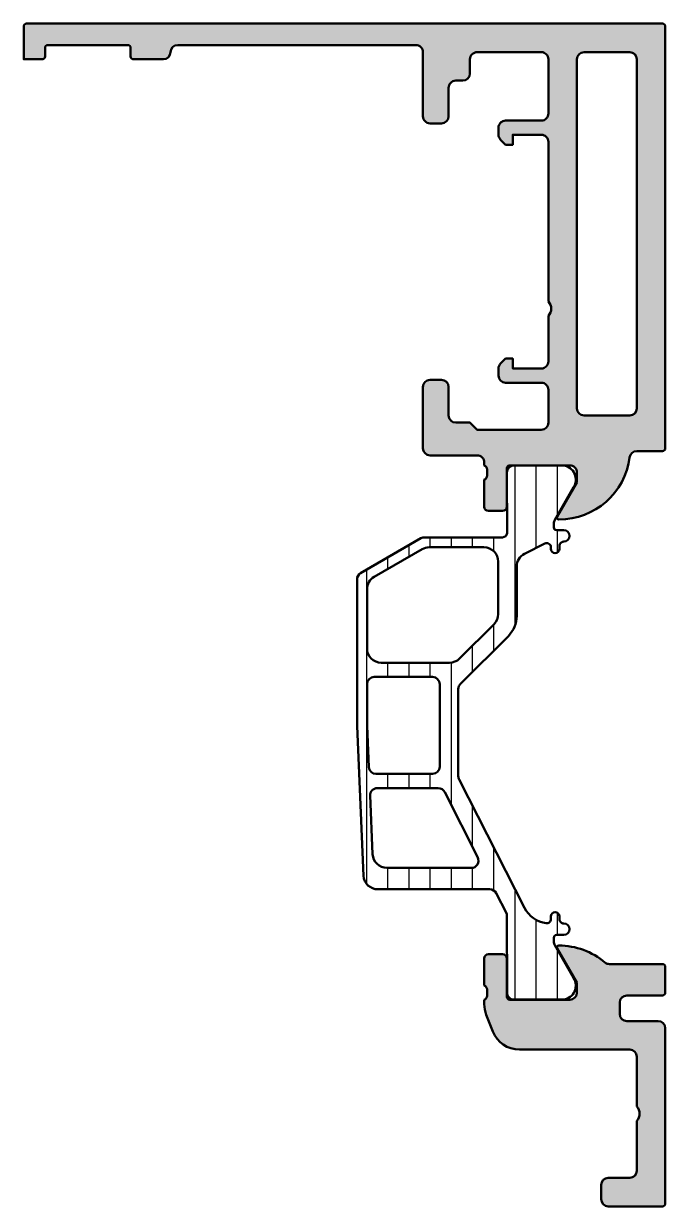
# Model space of a CAD drawing. Extents: x -30 to 15, y 0 to 83.
import ezdxf

# ---------------------------------------------------------------- set-up
doc = ezdxf.new("R2010")
doc.units = 0
for name, color, linetype, lineweight in [('0S-Alu contour', 7, 'Continuous', 50), ('0S-Alu hatch', 252, 'Continuous', 25), ('0S-Plastic contour', 254, 'Continuous', 50), ('0S-Plastic hatch', 253, 'Continuous', 25)]:
    doc.layers.add(name, color=color, linetype=linetype, lineweight=lineweight)

# ---------------------------------------------------------------- blocks, each defined once
blk = doc.blocks.new('469910__FB33B29F_41A1_4038_92DD_0BDD382B1959_')
at = {"layer": '0S-Alu hatch'}
h = blk.add_hatch(color=256, dxfattribs=at)
edge = h.paths.add_edge_path()
edge.add_line((15, 53.19999999999999), (15, 82.79999999999998))
edge.add_arc((14.8, 82.79999999999998), 0.1999999999999957, 0, 90)
edge.add_line((14.8, 83), (-29.8, 83))
edge.add_arc((-29.8, 82.79999999999998), 0.2000000000000028, 90, 180)
edge.add_line((-30.00000000000001, 82.79999999999998), (-30, 80.5))
edge.add_line((-30, 80.5), (-28.69999999999999, 80.5))
edge.add_arc((-28.7, 80.7), 0.2000000000000028, 270.0000000000021, 360)
edge.add_line((-28.5, 80.69999999999997), (-28.5, 81.3))
edge.add_ellipse((-28.30000000000001, 81.3), major_axis=(-0.1999999999999922, 0), ratio=1, start_angle=269.99999999999693, end_angle=360, ccw=False)
edge.add_line((-28.3, 81.5), (-22.7, 81.5))
edge.add_ellipse((-22.70000000000002, 81.29999999999998), major_axis=(-0.200000000000017, 0), ratio=1, start_angle=180, end_angle=269.99999999999386, ccw=False)
edge.add_line((-22.5, 81.3), (-22.5, 80.7))
edge.add_arc((-22.3, 80.7), 0.2000000000000028, 180, 270)
edge.add_line((-22.3, 80.5), (-20.19999999999999, 80.5))
edge.add_arc((-20.2, 81), 0.5, 270.0000000000008, 360)
edge.add_ellipse((-19.19999999999999, 80.99999999999999), major_axis=(-0.5000000000000071, 0), ratio=1, start_angle=270, end_angle=360, ccw=False)
edge.add_line((-19.19999999999999, 81.5), (-2.5, 81.5))
edge.add_ellipse((-2.499999999999994, 81), major_axis=(-0.5, 0), ratio=1, start_angle=180, end_angle=270.0000000000006, ccw=False)
edge.add_line((-2, 81), (-2, 76.5))
edge.add_arc((-1.499999999999996, 76.5), 0.5000000000000036, 180, 270.0000000000004)
edge.add_line((-1.499999999999992, 76), (-0.6999999999999958, 76))
edge.add_arc((-0.6999999999999993, 76.5), 0.5, 270.0000000000004, 360)
edge.add_line((-0.1999999999999993, 76.5), (-0.1999999999999957, 78.5))
edge.add_ellipse((0.2999999999999995, 78.5), major_axis=(-0.4999999999999952, 0), ratio=1, start_angle=269.99999999999943, end_angle=360, ccw=False)
edge.add_line((0.3000000000000043, 79), (0.8000000000000113, 79))
edge.add_arc((0.8000000000000042, 79.5), 0.5, 270.0000000000008, 360)
edge.add_line((1.300000000000004, 79.49999999999999), (1.299999999999997, 80.5))
edge.add_ellipse((1.799999999999992, 80.5), major_axis=(-0.4999999999999952, 0), ratio=1, start_angle=269.99999999999943, end_angle=360, ccw=False)
edge.add_line((1.799999999999997, 81), (6.299999999999997, 81))
edge.add_ellipse((6.300000000000002, 80.5), major_axis=(-0.5, 0), ratio=1, start_angle=180, end_angle=270.0000000000006, ccw=False)
edge.add_line((6.799999999999997, 80.5), (6.800000000000011, 76.7))
edge.add_ellipse((6.300000000000016, 76.7), major_axis=(-0.4999999999999947, 0), ratio=1, start_angle=89.99999999999937, end_angle=180, ccw=False)
edge.add_line((6.300000000000011, 76.2), (3.800000000000011, 76.19999999999999))
edge.add_arc((3.800000000000004, 75.7), 0.5, 89.9999999999992, 180)
edge.add_line((3.300000000000004, 75.70000000000002), (3.300000000000011, 75.20710678118652))
edge.add_arc((3.800000000000011, 75.20710678118652), 0.5, 180, 224.9999999999983)
edge.add_line((3.446446609406728, 74.85355339059328), (3.799999999999997, 74.5))
edge.add_line((3.799999999999997, 74.5), (4.299999999999997, 74.5))
edge.add_line((4.299999999999997, 74.5), (4.300000000000004, 75.2))
edge.add_line((4.300000000000004, 75.2), (6.299999999999997, 75.2))
edge.add_ellipse((6.300000000000002, 74.7), major_axis=(-0.5, 0), ratio=1, start_angle=180, end_angle=270.0000000000006, ccw=False)
edge.add_line((6.799999999999997, 74.7), (6.799999999999997, 63.49999999999998))
edge.add_ellipse((6.274999999999997, 62.99999999999998), major_axis=(-0.7249999999999996, 0), ratio=1, start_angle=136.3971810272965, end_angle=223.6028189727037, ccw=False)
edge.add_line((6.799999999999997, 62.49999999999999), (6.799999999999997, 59.29999999999999))
edge.add_ellipse((6.300000000000002, 59.29999999999999), major_axis=(-0.4999999999999947, 0), ratio=1, start_angle=89.99999999999937, end_angle=180, ccw=False)
edge.add_line((6.299999999999997, 58.79999999999999), (4.299999999999997, 58.79999999999999))
edge.add_line((4.299999999999997, 58.79999999999999), (4.299999999999997, 59.5))
edge.add_line((4.299999999999997, 59.5), (3.799999999999997, 59.5))
edge.add_line((3.799999999999997, 59.5), (3.446446609406727, 59.14644660940672))
edge.add_arc((3.800000000000004, 58.79289321881347), 0.499999999999994, 135.0000000000017, 180)
edge.add_line((3.30000000000001, 58.79289321881347), (3.299999999999997, 58.3))
edge.add_arc((3.799999999999997, 58.3), 0.5, 180, 270)
edge.add_line((3.799999999999997, 57.8), (6.299999999999997, 57.8))
edge.add_ellipse((6.300000000000002, 57.3), major_axis=(-0.4999999999999929, 0), ratio=1, start_angle=180, end_angle=270.0000000000006, ccw=False)
edge.add_line((6.799999999999997, 57.3), (6.799999999999997, 55))
edge.add_ellipse((6.300000000000002, 55), major_axis=(-0.4999999999999947, 0), ratio=1, start_angle=89.99999999999937, end_angle=180, ccw=False)
edge.add_line((6.299999999999997, 54.5), (1.799999999999997, 54.5))
edge.add_line((1.799999999999997, 54.5), (1.299999999999997, 55))
edge.add_line((1.299999999999997, 55), (0.2999999999999936, 54.99999999999999))
edge.add_ellipse((0.3000000000000091, 55.5), major_axis=(-0.5000000000000214, 0), ratio=1, start_angle=0, end_angle=89.9999999999983, ccw=False)
edge.add_line((-0.2000000000000135, 55.5), (-0.2000000000000135, 57.5))
edge.add_arc((-0.70000000000001, 57.5), 0.4999999999999965, 0, 89.9999999999992)
edge.add_line((-0.700000000000003, 58), (-1.500000000000003, 58))
edge.add_arc((-1.500000000000007, 57.5), 0.5000000000000071, 89.99999999999959, 180)
edge.add_line((-2.000000000000014, 57.5), (-2, 53.2))
edge.add_arc((-1.5, 53.2), 0.5, 180, 270)
edge.add_line((-1.5, 52.69999999999999), (1.800000000000011, 52.69999999999999))
edge.add_ellipse((1.800000000000016, 52.2), major_axis=(-0.4999999999999929, 0), ratio=1, start_angle=180, end_angle=270.0000000000006, ccw=False)
edge.add_line((2.300000000000011, 52.19999999999999), (2.300000000000011, 51.99999999999998))
edge.add_ellipse((2.200000000000013, 51.71715728752536), major_axis=(-0.2999999999999986, 0), ratio=1, start_angle=180, end_angle=250.52877936550982, ccw=False)
edge.add_line((2.500000000000014, 51.71715728752536), (2.500000000000014, 51.28284271247459))
edge.add_ellipse((2.200000000000013, 51.28284271247459), major_axis=(-0.3000000000000003, 0), ratio=1, start_angle=109.4712206344903, end_angle=180, ccw=False)
edge.add_line((2.300000000000011, 50.99999999999997), (2.300000000000011, 49.10000000000001))
edge.add_arc((2.600000000000051, 49.10000000000001), 0.3000000000000398, 180, 270)
edge.add_line((2.600000000000051, 48.79999999999998), (3.589999999999974, 48.79999999999998))
edge.add_arc((3.589999999999974, 49.10000000000001), 0.3000000000000398, 270, 360)
edge.add_line((3.890000000000014, 49.10000000000001), (3.890000000000007, 51.79999999999997))
edge.add_ellipse((4.090000000000018, 51.79999999999997), major_axis=(-0.2000000000000108, 0), ratio=1, start_angle=270.0000000000002, end_angle=360, ccw=False)
edge.add_line((4.090000000000017, 51.99999999999999), (8.300000000000018, 51.99999999999998))
edge.add_ellipse((8.300000000000022, 51.49999999999998), major_axis=(-0.4999999999999929, 0), ratio=1, start_angle=180, end_angle=270.0000000000004, ccw=False)
edge.add_line((8.800000000000018, 51.49999999999998), (8.800000000000018, 50.79999999999998))
edge.add_line((8.800000000000018, 50.79999999999998), (7.418504542377647, 48.40717967697242))
edge.add_arc((7.538119784648316, 48.33811978464827), 0.1381197846482973, 150.0000000000017, 270)
edge.add_arc((7.538119784648316, 53.19999999999997), 5, 270, 352.6879780737332)
edge.add_ellipse((12.99339246344266, 52.49999999999999), major_axis=(-0.4999999999999994, 0), ratio=1, start_angle=269.99999999999983, end_angle=352.6879780737332, ccw=False)
edge.add_line((12.99339246344266, 52.99999999999998), (14.8, 52.99999999999998))
edge.add_arc((14.8, 53.19999999999999), 0.2000000000000028, 270, 360)
edge = h.paths.add_edge_path()
edge.add_ellipse((12.5, 80.5), major_axis=(-0.5, 0), ratio=1, start_angle=180, end_angle=270, ccw=False)
edge.add_line((13, 80.5), (13, 55.99999999999997))
edge.add_ellipse((12.50000000000001, 55.99999999999997), major_axis=(-0.4999999999999929, 0), ratio=1, start_angle=90, end_angle=180, ccw=False)
edge.add_line((12.50000000000001, 55.49999999999998), (9.299999999999997, 55.49999999999998))
edge.add_ellipse((9.299999999999997, 55.99999999999997), major_axis=(-0.5, 0), ratio=1, start_angle=0, end_angle=90, ccw=False)
edge.add_line((8.799999999999997, 55.99999999999997), (8.799999999999997, 80.5))
edge.add_ellipse((9.299999999999997, 80.5), major_axis=(-0.5, 0), ratio=1, start_angle=270, end_angle=360, ccw=False)
edge.add_line((9.299999999999997, 81), (12.5, 81))
at = {"layer": '0S-Alu contour', "color": 7}
for points in [[(-30.00000000000001, 82.79999999999998), (-30, 80.5), (-28.69999999999999, 80.5)], [(14.8, 83), (-29.8, 83)], [(15, 53.19999999999999), (15, 82.79999999999998)], [(-28.3, 81.5), (-22.7, 81.5)], [(-19.19999999999999, 81.5), (-2.5, 81.5)], [(-28.5, 80.69999999999997), (-28.5, 81.3)], [(-22.5, 81.3), (-22.5, 80.7)], [(-2, 81), (-2, 76.5)], [(1.799999999999997, 81), (6.299999999999997, 81)], [(9.299999999999997, 81), (12.5, 81)], [(-22.3, 80.5), (-20.19999999999999, 80.5)], [(1.300000000000004, 79.49999999999999), (1.299999999999997, 80.5)], [(6.799999999999997, 80.5), (6.800000000000011, 76.7)], [(8.799999999999997, 55.99999999999997), (8.799999999999997, 80.5)], [(13, 80.5), (13, 55.99999999999997)], [(0.3000000000000043, 79), (0.8000000000000113, 79)], [(-0.1999999999999993, 76.5), (-0.1999999999999957, 78.5)], [(-1.499999999999992, 76), (-0.6999999999999958, 76)], [(3.300000000000004, 75.70000000000002), (3.300000000000011, 75.20710678118652)], [(6.300000000000011, 76.2), (3.800000000000011, 76.19999999999999)], [(3.446446609406728, 74.85355339059328), (3.799999999999997, 74.5), (4.299999999999997, 74.5), (4.300000000000004, 75.2), (6.299999999999997, 75.2)], [(6.799999999999997, 74.7), (6.799999999999997, 63.49999999999998)], [(6.799999999999997, 62.49999999999999), (6.799999999999997, 59.29999999999999)], [(6.299999999999997, 58.79999999999999), (4.299999999999997, 58.79999999999999), (4.299999999999997, 59.5), (3.799999999999997, 59.5), (3.446446609406727, 59.14644660940672)], [(3.30000000000001, 58.79289321881347), (3.299999999999997, 58.3)], [(-2.000000000000014, 57.5), (-2, 53.2)], [(-0.700000000000003, 58), (-1.500000000000003, 58)], [(-0.2000000000000135, 55.5), (-0.2000000000000135, 57.5)], [(3.799999999999997, 57.8), (6.299999999999997, 57.8)], [(6.799999999999997, 57.3), (6.799999999999997, 55)], [(6.299999999999997, 54.5), (1.799999999999997, 54.5), (1.299999999999997, 55), (0.2999999999999936, 54.99999999999999)], [(12.50000000000001, 55.49999999999998), (9.299999999999997, 55.49999999999998)], [(-1.5, 52.69999999999999), (1.800000000000011, 52.69999999999999)], [(12.99339246344266, 52.99999999999998), (14.8, 52.99999999999998)], [(2.300000000000011, 52.19999999999999), (2.300000000000011, 51.99999999999998)], [(2.500000000000014, 51.71715728752536), (2.500000000000014, 51.28284271247459)], [(3.890000000000014, 49.10000000000001), (3.890000000000007, 51.79999999999997)], [(4.090000000000017, 51.99999999999999), (8.300000000000018, 51.99999999999998)], [(8.800000000000018, 51.49999999999998), (8.800000000000018, 50.79999999999998), (7.418504542377647, 48.40717967697242)], [(2.300000000000011, 50.99999999999997), (2.300000000000011, 49.10000000000001)], [(2.600000000000051, 48.79999999999998), (3.589999999999974, 48.79999999999998)]]:
    blk.add_lwpolyline(points, dxfattribs=at)
for centre, radius, start, end in [((-29.8, 82.79999999999998), 0.2000000000000028, 90, 180), ((14.8, 82.79999999999998), 0.1999999999999957, 0, 90), ((-28.7, 80.7), 0.2000000000000028, 270.0000000000021, 0), ((-22.3, 80.7), 0.2000000000000028, 180, 270), ((-20.2, 81), 0.5, 270.0000000000008, 0), ((0.8000000000000042, 79.5), 0.5, 270.0000000000008, 0), ((-1.499999999999996, 76.5), 0.5000000000000036, 180, 270.0000000000004), ((-0.6999999999999993, 76.5), 0.5, 270.0000000000004, 0), ((3.800000000000004, 75.7), 0.5, 89.9999999999992, 180), ((3.800000000000011, 75.20710678118652), 0.5, 180, 224.9999999999983), ((3.800000000000004, 58.79289321881347), 0.499999999999994, 135.0000000000017, 180), ((3.799999999999997, 58.3), 0.5, 180, 270), ((-1.500000000000007, 57.5), 0.5000000000000071, 89.99999999999959, 180), ((-0.70000000000001, 57.5), 0.4999999999999965, 0, 89.9999999999992), ((-1.5, 53.2), 0.5, 180, 270), ((14.8, 53.19999999999999), 0.2000000000000028, 270, 0), ((7.538119784648316, 53.19999999999997), 5, 270, 352.6879780737332), ((2.600000000000051, 49.10000000000001), 0.3000000000000398, 180, 270), ((3.589999999999974, 49.10000000000001), 0.3000000000000398, 270, 0), ((7.538119784648316, 48.33811978464827), 0.1381197846482973, 150.0000000000017, 270)]:
    blk.add_arc(centre, radius, start, end, dxfattribs=at)
at = {"layer": '0S-Alu contour', "color": 7, "extrusion": (0, 0, -1)}
for centre, radius, start, end in [((28.30000000000001, 81.3), 0.1999999999999922, 0, 90.00000000000306), ((22.70000000000002, 81.29999999999998), 0.200000000000017, 90.00000000000612, 180), ((19.19999999999999, 80.99999999999999), 0.5000000000000071, 0, 90), ((2.499999999999994, 81), 0.5, 89.99999999999939, 180), ((-1.799999999999992, 80.5), 0.4999999999999952, 0, 90.00000000000055), ((-6.300000000000002, 80.5), 0.5, 89.99999999999939, 180), ((-9.299999999999997, 80.5), 0.5, 0, 90), ((-12.5, 80.5), 0.5, 90, 180), ((-0.2999999999999995, 78.5), 0.4999999999999952, 0, 90.00000000000055), ((-6.300000000000016, 76.7), 0.4999999999999947, 180, 270.0000000000006), ((-6.300000000000002, 74.7), 0.5, 89.99999999999939, 180), ((-6.274999999999997, 62.99999999999998), 0.7249999999999996, 136.3971810272963, 223.6028189727036), ((-6.300000000000002, 59.29999999999999), 0.4999999999999947, 180, 270.0000000000006), ((-6.300000000000002, 57.3), 0.4999999999999929, 89.99999999999939, 180), ((-9.299999999999997, 55.99999999999997), 0.5, 270, 0), ((-12.50000000000001, 55.99999999999997), 0.4999999999999929, 180, 270), ((-0.3000000000000091, 55.5), 0.5000000000000214, 270.0000000000017, 0), ((-6.300000000000002, 55), 0.4999999999999947, 180, 270.0000000000006), ((-1.800000000000016, 52.2), 0.4999999999999929, 89.99999999999939, 180), ((-12.99339246344266, 52.49999999999999), 0.4999999999999994, 7.312021926266812, 90.00000000000018), ((-2.200000000000013, 51.71715728752536), 0.2999999999999986, 109.4712206344902, 180), ((-4.090000000000018, 51.79999999999997), 0.2000000000000108, 0, 89.99999999999974), ((-8.300000000000022, 51.49999999999998), 0.4999999999999929, 89.99999999999959, 180), ((-2.200000000000013, 51.28284271247459), 0.3000000000000003, 180, 250.5287793655097)]:
    blk.add_arc(centre, radius, start, end, dxfattribs=at)
blk = doc.blocks.new('278063__37782B0C_E85E_4B37_A6C6_E3465014CA53___0276A1CA_5179_46BD_B07F_7CA2018B3C97_')
at = {"layer": '0S-Plastic hatch'}
h = blk.add_hatch(dxfattribs=at)
h.set_pattern_fill('ANSI31', color=256, scale=0.4680000000000001, angle=45, style=0)
h.set_pattern_definition([(90, (0, 0), (-1.4859, 0), [])])
edge = h.paths.add_edge_path()
edge.add_arc((7.280064152474643, 46.15000000000214), 0.3000000000000043, 180, 360)
edge.add_line((7.580064152474648, 46.15000000000214), (7.580064152474648, 46.35000000000214))
edge.add_ellipse((7.880064152474715, 46.35000000000214), major_axis=(-0.3000000000000673, 0), ratio=1, start_angle=269.99999999999983, end_angle=360, ccw=False)
edge.add_arc((7.880064152474687, 47.05000000000217), 0.399999999999963, 270.0000000000041, 450.000000000004)
edge.add_line((7.880064152474659, 47.45000000000214), (7.38002990348086, 47.45000000000221))
edge.add_ellipse((7.380029903481006, 47.65000000000212), major_axis=(-0.1999999999999105, 0), ratio=1, start_angle=0, end_angle=89.9999999999581, ccw=False)
edge.add_line((7.180029903481099, 47.65000000000212), (7.179952298082831, 47.92581878700405))
edge.add_ellipse((7.679952297977791, 47.92580853271037), major_axis=(-0.5000000000001111, 0), ratio=1, start_angle=330.00000340065895, end_angle=359.9988249444108, ccw=False)
edge.add_line((7.246939581247303, 48.17580850700995), (8.565456434205961, 50.45954699999999))
edge.add_arc((7.724203785214612, 51.00018192527714), 0.999996070924476, 327.2729839001598, 441.8183919481001)
edge.add_line((7.866514434205967, 51.98999999999998), (4.389972936106488, 51.98999999999998))
edge.add_arc((4.38772738283157, 51.495418935542), 0.4945861621900761, 89.7398609641749, 180.6091325660517)
edge.add_line((3.89316917092696, 51.49016090666965), (3.897682948514557, 47.25036623108098))
edge.add_ellipse((3.585396015256234, 47.26247899815668), major_axis=(-0.3125217557388892, 0), ratio=1, start_angle=90.94778326209388, end_angle=177.7787648605556, ccw=False)
edge.add_line((3.59056549515887, 46.95000000000216), (-1.885995500303199, 46.95000000000216))
edge.add_arc((-1.885995500303302, 46.45000000000179), 0.5000000000003695, 89.99999999998818, 119.9999999999907)
edge.add_line((-2.135995500303416, 46.88301270189437), (-6.369970096518798, 44.43852632902733))
edge.add_arc((-6.119970096518937, 44.00551362713493), 0.5000000000000888, 119.9999999999758, 180)
edge.add_line((-6.619970096519026, 44.00551362713493), (-6.619970096519029, 33.70188277422022))
edge.add_line((-6.619970096519029, 33.70188277422022), (-6.161726575845666, 23.20638061263664))
edge.add_arc((-5.16267835426397, 23.250000000002), 0.9999999999998387, 182.5000000000017, 270.0000000000061)
edge.add_line((-5.162678354263864, 22.25000000000216), (2.697525567773695, 22.25000000000215))
edge.add_ellipse((2.697525567773728, 21.75000000000233), major_axis=(-0.4999999999998117, 0), ratio=1, start_angle=207.0072193886969, end_angle=270.0000000000038, ccw=False)
edge.add_line((3.143000224452499, 21.97705138241773), (3.858015925240486, 20.57419106754011))
edge.add_ellipse((3.469223587022294, 20.39312550463765), major_axis=(-0.4288871883448573, 0), ratio=1, start_angle=185.9710014338977, end_angle=204.9719974989006, ccw=False)
edge.add_line((3.89578392168778, 20.43774053816253), (3.908496909102041, 15.00999603447799))
edge.add_arc((4.377443698990106, 14.97975387009592), 0.4699209297880089, 176.3101309438619, 271.527826157939)
edge.add_line((4.389972936106488, 14.50999999999998), (7.86651443420596, 14.50999999999999))
edge.add_arc((7.724203785214612, 15.49981807472284), 0.9999960709244732, 278.1816080518995, 392.7270160998406)
edge.add_line((8.565456434205958, 16.04045299999999), (7.24693958124731, 18.32419149298999))
edge.add_ellipse((7.679952297977653, 18.57419146728954), major_axis=(-0.4999999999999649, 0), ratio=1, start_angle=0.001175055589214935, end_angle=29.999996599345593, ccw=False)
edge.add_line((7.179952298082838, 18.57418121299509), (7.180029903480985, 18.84999999957519))
edge.add_ellipse((7.380029903694432, 18.84999999978871), major_axis=(-0.2000000002134472, 0), ratio=1, start_angle=270.0000000612023, end_angle=360, ccw=False)
edge.add_line((7.380029903480796, 19.05000000000216), (7.880064152474652, 19.05000000000221))
edge.add_arc((7.88006415247468, 19.45000000000217), 0.3999999999999559, 269.9999999999959, 449.9999999999959)
edge.add_ellipse((7.880064152474707, 20.15000000000219), major_axis=(-0.3000000000000647, 0), ratio=1, start_angle=0, end_angle=90.00000000000028, ccw=False)
edge.add_line((7.580064152474641, 20.15000000000219), (7.580064152474641, 20.35000000000219))
edge.add_arc((7.280064152474643, 20.35000000000219), 0.2999999999999971, 0, 180)
edge.add_line((6.980064152474646, 20.35000000000219), (6.980064152474639, 20.16557835962522))
edge.add_ellipse((6.680064152474629, 20.16557835962519), major_axis=(-0.3000000000000104, 0), ratio=1, start_angle=82.23741734384328, end_angle=180, ccw=False)
edge.add_ellipse((6.909680653253101, 21.85000000000221), major_axis=(-2.000000000000053, 0), ratio=1, start_angle=27.00721938869009, end_angle=82.23741734384112, ccw=False)
edge.add_line((5.127782026537182, 20.94179447034048), (0.5345552468021247, 29.95370226400082))
edge.add_ellipse((0.9800299034802913, 30.18075364641627), major_axis=(-0.4999999999992941, 0), ratio=1, start_angle=0, end_angle=27.007219388733517, ccw=False)
edge.add_line((0.4800299034809968, 30.18075364641627), (0.4800299034809932, 36.30441558773063))
edge.add_ellipse((0.9800299034809921, 36.30441558773063), major_axis=(-0.499999999999999, 0), ratio=1, start_angle=314.9999999999972, end_angle=360, ccw=False)
edge.add_line((0.6264765128877344, 36.65796897832392), (3.994243465853997, 40.02573593128993))
edge.add_arc((2.580029903480955, 41.43994949366308), 2, 314.9999999999979, 360)
edge.add_line((4.580029903480956, 41.43994949366308), (4.580029903481076, 44.90247913859533))
edge.add_ellipse((5.580029903480998, 44.90247913859529), major_axis=(-0.9999999999999218, 0), ratio=1, start_angle=296.98646930829636, end_angle=360, ccw=False)
edge.add_line((5.126249832151792, 45.79359285011829), (6.543930131075839, 46.51551538239348))
edge.add_ellipse((6.680064152474606, 46.24818126893652), major_axis=(-0.3000000000000323, 0), ratio=1, start_angle=180, end_angle=296.98646930829216, ccw=False)
edge.add_line((6.980064152474639, 46.24818126893652), (6.980064152474639, 46.15000000000214))
edge = h.paths.add_edge_path()
edge.add_ellipse((2.280029903481064, 45.25000000000217), major_axis=(-1, 0), ratio=1, start_angle=180, end_angle=270, ccw=False)
edge.add_line((3.280029903481064, 45.25000000000217), (3.280029903481065, 41.56421356237527))
edge.add_ellipse((2.280029903481057, 41.56421356237527), major_axis=(-1.000000000000007, 0), ratio=1, start_angle=135.0000000000006, end_angle=180, ccw=False)
edge.add_line((2.987136684667618, 40.85710678118872), (0.5729231222945073, 38.44289321881562))
edge.add_ellipse((-0.1341836588920344, 39.15000000000217), major_axis=(-1, 0), ratio=1, start_angle=89.99999999999937, end_angle=134.9999999999996, ccw=False)
edge.add_line((-0.1341836588920451, 38.15000000000217), (-4.919970096518984, 38.15000000000217))
edge.add_ellipse((-4.919970096518984, 39.15000000000217), major_axis=(-1, 0), ratio=1, start_angle=0, end_angle=90, ccw=False)
edge.add_line((-5.919970096518984, 39.15000000000217), (-5.919970096518982, 43.31269330410753))
edge.add_ellipse((-4.919970096518987, 43.31269330410753), major_axis=(-0.9999999999999941, 0), ratio=1, start_angle=300, end_angle=360, ccw=False)
edge.add_line((-5.419970096518984, 44.17871870789197), (-2.064456469386034, 46.11602540378661))
edge.add_ellipse((-1.564456469386026, 45.25000000000217), major_axis=(-1, 0), ratio=1, start_angle=270.0000000000004, end_angle=300.00000000000057, ccw=False)
edge.add_line((-1.564456469386033, 46.25000000000218), (2.280029903481064, 46.25000000000218))
edge = h.paths.add_edge_path()
edge.add_ellipse((-0.9216348549593647, 28.85000000000207), major_axis=(-0.5000000000000808, 0), ratio=1, start_angle=206.7367475977945, end_angle=269.99999999999875, ccw=False)
edge.add_line((-0.475093341751137, 29.07494594235665), (1.842163406444036, 24.47494594235659))
edge.add_ellipse((1.395621893235951, 24.25000000000208), major_axis=(-0.4999999999999219, 0), ratio=1, start_angle=89.9999999999979, end_angle=206.7367475977945, ccw=False)
edge.add_line((1.395621893235933, 23.75000000000216), (-4.527502889012641, 23.75000000000217))
edge.add_ellipse((-4.52750288901262, 24.75000000000214), major_axis=(-0.9999999999999676, 0), ratio=1, start_angle=2.5000000000030127, end_angle=89.9999999999988, ccw=False)
edge.add_line((-5.526551110594443, 24.70638061263675), (-5.706513208310148, 28.82819030631974))
edge.add_ellipse((-5.206989097519372, 28.85000000000232), major_axis=(-0.4999999999998437, 0), ratio=1, start_angle=-90.00000000002109, end_angle=2.499999999990507, ccw=False)
edge.add_line((-5.206989097519187, 29.35000000000216), (-0.921634854959354, 29.35000000000215))
edge = h.paths.add_edge_path()
edge.add_ellipse((-1.319970096518961, 36.65000000000218), major_axis=(-0.5, 0), ratio=1, start_angle=180, end_angle=270, ccw=False)
edge.add_line((-0.8199700965189612, 36.65000000000218), (-0.8199700965189649, 30.85000000000216))
edge.add_ellipse((-1.319970096518964, 30.85000000000216), major_axis=(-0.5, 0), ratio=1, start_angle=90.0000000000004, end_angle=180, ccw=False)
edge.add_line((-1.319970096518961, 30.35000000000215), (-5.294310983336192, 30.35000000000216))
edge.add_ellipse((-5.294310983336206, 30.85000000000218), major_axis=(-0.5000000000000155, 0), ratio=1, start_angle=2.500000000001819, end_angle=90.00000000000159, ccw=False)
edge.add_line((-5.79383509412715, 30.82819030631949), (-5.919970096518984, 33.7171568285533))
edge.add_line((-5.919970096518984, 33.7171568285533), (-5.919970096518984, 36.65000000000217))
edge.add_ellipse((-5.419970096518976, 36.65000000000217), major_axis=(-0.5000000000000071, 0), ratio=1, start_angle=270.0000000000008, end_angle=360, ccw=False)
edge.add_line((-5.419970096518984, 37.15000000000217), (-1.319970096518961, 37.15000000000217))
at = {"layer": '0S-Alu contour', "color": 7}
for points in [[(-5.419970096518984, 44.17871870789197), (-2.064456469386034, 46.11602540378661)], [(-1.564456469386033, 46.25000000000218), (2.280029903481064, 46.25000000000218)], [(3.280029903481064, 45.25000000000217), (3.280029903481065, 41.56421356237527)], [(-5.919970096518984, 39.15000000000217), (-5.919970096518982, 43.31269330410753)], [(2.987136684667618, 40.85710678118872), (0.5729231222945071, 38.44289321881562)], [(-0.1341836588920451, 38.15000000000217), (-4.919970096518984, 38.15000000000217)], [(-5.79383509412715, 30.82819030631949), (-5.919970096518984, 33.7171568285533), (-5.919970096518984, 36.65000000000217)], [(-5.419970096518984, 37.15000000000217), (-1.319970096518961, 37.15000000000217)], [(-0.8199700965189612, 36.65000000000218), (-0.8199700965189649, 30.85000000000216)], [(-1.319970096518961, 30.35000000000215), (-5.294310983336192, 30.35000000000216)], [(-5.206989097519187, 29.35000000000216), (-0.921634854959354, 29.35000000000215)], [(-0.475093341751137, 29.07494594235665), (1.842163406444036, 24.47494594235659)], [(-5.526551110594443, 24.70638061263675), (-5.706513208310148, 28.82819030631974)], [(1.395621893235933, 23.75000000000216), (-4.527502889012641, 23.75000000000217)]]:
    blk.add_lwpolyline(points, dxfattribs=at)
at = {"layer": '0S-Alu contour', "color": 7, "extrusion": (0, 0, -1)}
for centre, radius, start, end in [((1.564456469386026, 45.25000000000217), 1, 59.99999999999946, 89.99999999999959), ((-2.280029903481064, 45.25000000000217), 1, 90, 180), ((4.919970096518987, 43.31269330410753), 0.9999999999999941, 0, 60.00000000000003), ((-2.280029903481057, 41.56421356237527), 1.000000000000007, 180, 224.9999999999994), ((4.919970096518984, 39.15000000000217), 1, 270, 0), ((0.1341836588920344, 39.15000000000217), 1, 225.0000000000004, 270.0000000000006), ((5.419970096518976, 36.65000000000217), 0.5000000000000071, 0, 89.9999999999992), ((1.319970096518961, 36.65000000000218), 0.5, 90, 180), ((5.294310983336206, 30.85000000000218), 0.5000000000000155, 269.9999999999984, 357.4999999999982), ((1.319970096518964, 30.85000000000216), 0.5, 180, 269.9999999999996), ((5.206989097519372, 28.85000000000232), 0.4999999999998437, 357.5000000000095, 90.00000000002115), ((0.9216348549593647, 28.85000000000207), 0.5000000000000808, 90.00000000000122, 153.2632524022055), ((4.52750288901262, 24.75000000000214), 0.9999999999999676, 270.0000000000012, 357.499999999997), ((-1.395621893235951, 24.25000000000208), 0.4999999999999219, 153.2632524022055, 270.0000000000021)]:
    blk.add_arc(centre, radius, start, end, dxfattribs=at)
at = {"layer": '0S-Plastic contour', "color": 7}
for points in [[(3.89316917092696, 51.49016090666965), (3.897682948514557, 47.25036623108098)], [(7.866514434205967, 51.98999999999998), (4.389972936106488, 51.98999999999998)], [(7.246939581247303, 48.17580850700995), (8.565456434205961, 50.45954699999999)], [(7.180029903481099, 47.65000000000212), (7.179952298082831, 47.92581878700405)], [(7.880064152474659, 47.45000000000214), (7.38002990348086, 47.45000000000221)], [(-2.135995500303416, 46.88301270189437), (-6.369970096518798, 44.43852632902733)], [(3.59056549515887, 46.95000000000216), (-1.885995500303199, 46.95000000000216)], [(5.126249832151792, 45.79359285011829), (6.543930131075839, 46.51551538239348)], [(6.980064152474639, 46.24818126893652), (6.980064152474639, 46.15000000000214)], [(7.580064152474648, 46.15000000000214), (7.580064152474648, 46.35000000000214)], [(4.580029903480956, 41.43994949366308), (4.580029903481076, 44.90247913859533)], [(-6.619970096519026, 44.00551362713493), (-6.619970096519029, 33.70188277422022), (-6.161726575845666, 23.20638061263664)], [(0.6264765128877344, 36.65796897832392), (3.994243465853997, 40.02573593128993)], [(0.4800299034809968, 30.18075364641627), (0.4800299034809932, 36.30441558773063)], [(5.127782026537182, 20.94179447034048), (0.5345552468021247, 29.95370226400082)], [(-5.162678354263864, 22.25000000000216), (2.697525567773695, 22.25000000000215)], [(3.143000224452499, 21.97705138241773), (3.858015925240486, 20.57419106754011)], [(3.89578392168778, 20.43774053816253), (3.908496909102041, 15.00999603447799)], [(6.980064152474646, 20.35000000000219), (6.980064152474639, 20.16557835962522)], [(7.580064152474641, 20.15000000000219), (7.580064152474641, 20.35000000000219)], [(7.179952298082838, 18.57418121299509), (7.180029903480985, 18.84999999957519)], [(8.565456434205958, 16.04045299999999), (7.24693958124731, 18.32419149298999)], [(7.380029903480796, 19.05000000000216), (7.880064152474652, 19.05000000000221)], [(4.389972936106488, 14.50999999999998), (7.86651443420596, 14.50999999999999)]]:
    blk.add_lwpolyline(points, dxfattribs=at)
for centre, radius, start, end in [((4.38772738283157, 51.495418935542), 0.4945861621900761, 89.7398609641749, 180.6091325660517), ((7.724203785214612, 51.00018192527714), 0.999996070924476, 327.2729839001598, 81.81839194810016), ((7.880064152474687, 47.05000000000217), 0.399999999999963, 270.0000000000041, 90.00000000000406), ((-1.885995500303302, 46.45000000000179), 0.5000000000003695, 89.99999999998818, 119.9999999999907), ((7.280064152474643, 46.15000000000214), 0.3000000000000043, 180, 0), ((-6.119970096518937, 44.00551362713493), 0.5000000000000888, 119.9999999999758, 180), ((2.580029903480955, 41.43994949366308), 2, 314.9999999999979, 0), ((-5.16267835426397, 23.250000000002), 0.9999999999998387, 182.5000000000017, 270.0000000000061), ((7.280064152474643, 20.35000000000219), 0.2999999999999971, 0, 180), ((7.88006415247468, 19.45000000000217), 0.3999999999999559, 269.9999999999959, 89.99999999999594), ((7.724203785214612, 15.49981807472284), 0.9999960709244732, 278.1816080518995, 32.72701609984058), ((4.377443698990106, 14.97975387009592), 0.4699209297880089, 176.3101309438619, 271.527826157939)]:
    blk.add_arc(centre, radius, start, end, dxfattribs=at)
at = {"layer": '0S-Plastic contour', "color": 7, "extrusion": (0, 0, -1)}
for centre, radius, start, end in [((-7.679952297977791, 47.92580853271037), 0.5000000000001111, 0.0011750555892266, 29.99999659934106), ((-7.380029903481006, 47.65000000000212), 0.1999999999999105, 270.000000000042, 0), ((-3.585396015256234, 47.26247899815668), 0.3125217557388892, 182.2212351394445, 269.0522167379061), ((-6.680064152474606, 46.24818126893652), 0.3000000000000323, 63.01353069170786, 180), ((-7.880064152474715, 46.35000000000214), 0.3000000000000673, 0, 90.00000000000018), ((-5.580029903480998, 44.90247913859529), 0.9999999999999218, 0, 63.01353069170366), ((-0.9800299034809921, 36.30441558773063), 0.499999999999999, 0, 45.00000000000278), ((-0.9800299034802913, 30.18075364641627), 0.4999999999992941, 332.9927806112665, 0), ((-2.697525567773728, 21.75000000000233), 0.4999999999998117, 89.99999999999618, 152.9927806113031), ((-6.909680653253101, 21.85000000000221), 2.000000000000053, 277.762582656159, 332.9927806113099), ((-3.469223587022294, 20.39312550463765), 0.4288871883448573, 155.0280025010994, 174.0289985661023), ((-6.680064152474629, 20.16557835962519), 0.3000000000000105, 180, 277.7625826561567), ((-7.880064152474707, 20.15000000000219), 0.3000000000000647, 269.9999999999997, 0), ((-7.679952297977653, 18.57419146728954), 0.4999999999999649, 330.0000034006544, 359.9988249444108), ((-7.380029903694432, 18.84999999978871), 0.2000000002134472, 0, 89.99999993879773)]:
    blk.add_arc(centre, radius, start, end, dxfattribs=at)
blk = doc.blocks.new('469960__4EDF5F12_D351_4ADB_9E2A_CA21585004DE_')
at = {"layer": '0S-Alu hatch'}
h = blk.add_hatch(color=256, dxfattribs=at)
edge = h.paths.add_edge_path()
edge.add_arc((12.5, 10.5), 0.5, 0, 90)
edge.add_line((12.5, 11), (4.764700861520857, 11))
edge.add_ellipse((4.764700861520855, 13), major_axis=(-2, 0), ratio=1, start_angle=21.499999999999773, end_angle=90.00000000000011, ccw=False)
edge.add_line((2.903865725556805, 12.26699754655141), (2.439164864035944, 13.44670941076472))
edge.add_ellipse((4.300000000000043, 14.17971186421332), major_axis=(-2.000000000000045, 0), ratio=1, start_angle=0, end_angle=21.499999999999375, ccw=False)
edge.add_line((2.299999999999997, 14.17971186421332), (2.299999999999997, 14.5))
edge.add_arc((2.199999999999988, 14.78284271247462), 0.3000000000000023, 289.4712206344923, 360)
edge.add_line((2.49999999999999, 14.78284271247462), (2.499999999999992, 15.21715728752538))
edge.add_arc((2.199999999999988, 15.21715728752538), 0.3000000000000043, 0, 70.5287793655077)
edge.add_line((2.299999999999998, 15.5), (2.299999999999997, 17.39999999999996))
edge.add_ellipse((2.600000000000037, 17.39999999999996), major_axis=(-0.3000000000000402, 0), ratio=1, start_angle=270.0000000000001, end_angle=360, ccw=False)
edge.add_line((2.600000000000036, 17.7), (3.589999999999953, 17.7))
edge.add_ellipse((3.589999999999953, 17.39999999999996), major_axis=(-0.3000000000000398, 0), ratio=1, start_angle=180, end_angle=269.99999999999994, ccw=False)
edge.add_line((3.889999999999993, 17.39999999999996), (3.889999999999993, 14.7))
edge.add_arc((4.089999999999989, 14.7), 0.2000000000000028, 180, 270)
edge.add_line((4.089999999999989, 14.5), (8.300000000000004, 14.5))
edge.add_arc((8.300000000000004, 15), 0.5, 270, 360)
edge.add_line((8.800000000000004, 15), (8.800000000000004, 15.7))
edge.add_line((8.800000000000004, 15.7), (7.41850454237764, 18.09282032302755))
edge.add_ellipse((7.538119784648305, 18.16188021535171), major_axis=(-0.138119784648304, 0), ratio=1, start_angle=-89.99999999999852, end_angle=30.000000000001478, ccw=False)
edge.add_ellipse((7.538119784648305, 13.30000000000004), major_axis=(-4.999999999999966, 0), ratio=1, start_angle=229.7858289826294, end_angle=270.00000000000006, ccw=False)
edge.add_arc((11.08917596556124, 17.5), 0.4999999999999955, 229.7858289826298, 270)
edge.add_line((11.08917596556124, 17.00000000000001), (14.79999999999999, 17))
edge.add_ellipse((14.8, 16.79999999999999), major_axis=(-0.2000000000000028, 0), ratio=1, start_angle=180, end_angle=270.0000000000005, ccw=False)
edge.add_line((15, 16.79999999999999), (15, 15))
edge.add_ellipse((14.79999999999999, 15), major_axis=(-0.2000000000000046, 0), ratio=1, start_angle=90.00000000000051, end_angle=180, ccw=False)
edge.add_line((14.79999999999999, 14.79999999999999), (12.3, 14.79999999999999))
edge.add_arc((12.3, 14.29999999999999), 0.5, 90, 180)
edge.add_line((11.8, 14.29999999999999), (11.8, 13.5))
edge.add_arc((12.3, 13.5), 0.5, 180, 270)
edge.add_line((12.3, 13), (14.5, 13))
edge.add_ellipse((14.5, 12.5), major_axis=(-0.5000000000000018, 0), ratio=1, start_angle=180, end_angle=269.99999999999983, ccw=False)
edge.add_line((15, 12.5), (15, 0.2000000000000028))
edge.add_ellipse((14.79999999999999, 0.2000000000000037), major_axis=(-0.2000000000000046, 0), ratio=1, start_angle=90.00000000000051, end_angle=180, ccw=False)
edge.add_line((14.79999999999999, 0), (11, 0))
edge.add_ellipse((11, 0.5000000000000013), major_axis=(-0.5000000000000013, 0), ratio=1, start_angle=0, end_angle=89.99999999999977, ccw=False)
edge.add_line((10.5, 0.5), (10.5, 1.5))
edge.add_ellipse((11, 1.499999999999998), major_axis=(-0.5000000000000018, 0), ratio=1, start_angle=270.0000000000002, end_angle=360, ccw=False)
edge.add_line((11, 2), (12.5, 2))
edge.add_arc((12.5, 2.5), 0.5, 270, 360)
edge.add_line((13, 2.5), (13, 6))
edge.add_arc((12.475, 6.5), 0.724999999999999, 316.3971810272963, 403.6028189727037)
edge.add_line((13, 7), (13, 10.5))
at = {"layer": '0S-Alu contour', "color": 7}
for points in [[(2.600000000000036, 17.7), (3.589999999999953, 17.7)], [(8.800000000000004, 15), (8.800000000000004, 15.7), (7.41850454237764, 18.09282032302755)], [(2.299999999999998, 15.5), (2.299999999999997, 17.39999999999996)], [(3.889999999999993, 17.39999999999996), (3.889999999999993, 14.7)], [(11.08917596556124, 17.00000000000001), (14.79999999999999, 17)], [(15, 16.79999999999999), (15, 15)], [(2.49999999999999, 14.78284271247462), (2.499999999999992, 15.21715728752538)], [(2.299999999999997, 14.17971186421332), (2.299999999999997, 14.5)], [(4.089999999999989, 14.5), (8.300000000000004, 14.5)], [(11.8, 14.29999999999999), (11.8, 13.5)], [(14.79999999999999, 14.79999999999999), (12.3, 14.79999999999999)], [(2.903865725556805, 12.26699754655141), (2.439164864035944, 13.44670941076472)], [(12.3, 13), (14.5, 13)], [(15, 12.5), (15, 0.2000000000000028)], [(12.5, 11), (4.764700861520857, 11)], [(13, 7), (13, 10.5)], [(13, 2.5), (13, 6)], [(11, 2), (12.5, 2)], [(10.5, 0.5), (10.5, 1.5)], [(14.79999999999999, 0), (11, 0)]]:
    blk.add_lwpolyline(points, dxfattribs=at)
at = {"layer": '0S-Alu contour', "color": 7, "extrusion": (0, 0, -1)}
for centre, radius, start, end in [((-7.538119784648305, 18.16188021535171), 0.138119784648304, 329.9999999999985, 89.99999999999852), ((-7.538119784648305, 13.30000000000004), 4.999999999999966, 89.99999999999996, 130.2141710173706), ((-2.600000000000037, 17.39999999999996), 0.3000000000000402, 0, 89.99999999999991), ((-3.589999999999953, 17.39999999999996), 0.3000000000000398, 90.00000000000007, 180), ((-14.8, 16.79999999999999), 0.2000000000000028, 89.99999999999947, 180), ((-14.79999999999999, 15), 0.2000000000000046, 180, 269.9999999999995), ((-4.300000000000043, 14.17971186421332), 2.000000000000045, 338.5000000000006, 0), ((-14.5, 12.5), 0.5000000000000018, 90.00000000000018, 180), ((-4.764700861520855, 13), 2, 269.9999999999999, 338.5000000000002), ((-11, 1.499999999999998), 0.5000000000000018, 0, 89.9999999999998), ((-11, 0.5000000000000013), 0.5000000000000013, 270.0000000000002, 0), ((-14.79999999999999, 0.2000000000000037), 0.2000000000000046, 180, 269.9999999999995)]:
    blk.add_arc(centre, radius, start, end, dxfattribs=at)
at = {"layer": '0S-Alu contour', "color": 7}
for centre, radius, start, end in [((11.08917596556124, 17.5), 0.4999999999999955, 229.7858289826298, 270), ((2.199999999999988, 15.21715728752538), 0.3000000000000043, 0, 70.5287793655077), ((8.300000000000004, 15), 0.5, 270, 0), ((2.199999999999988, 14.78284271247462), 0.3000000000000023, 289.4712206344923, 0), ((4.089999999999989, 14.7), 0.2000000000000028, 180, 270), ((12.3, 14.29999999999999), 0.5, 90, 180), ((12.3, 13.5), 0.5, 180, 270), ((12.5, 10.5), 0.5, 0, 90), ((12.475, 6.5), 0.724999999999999, 316.3971810272963, 43.60281897270371), ((12.5, 2.5), 0.5, 270, 0)]:
    blk.add_arc(centre, radius, start, end, dxfattribs=at)
blk = doc.blocks.new('475700__F1F489F6_4EF2_47BE_9E47_9E2FEFB5F83A_')
at = {"layer": '0S-Alu contour', "color": 7}
for name in ['469910__FB33B29F_41A1_4038_92DD_0BDD382B1959_', '469960__4EDF5F12_D351_4ADB_9E2A_CA21585004DE_']:
    blk.add_blockref(name, (0, 0), dxfattribs=at)
at = {"layer": '0S-Plastic contour', "color": 7}
blk.add_blockref('278063__37782B0C_E85E_4B37_A6C6_E3465014CA53___0276A1CA_5179_46BD_B07F_7CA2018B3C97_', (0, 0), dxfattribs=at)

msp = doc.modelspace()

# ---------------------------------------------------------------- block references
at = {"layer": '0S-Alu contour', "color": 7}
msp.add_blockref('475700__F1F489F6_4EF2_47BE_9E47_9E2FEFB5F83A_', (0, 0), dxfattribs=at)

doc.saveas('drawing.dxf')
